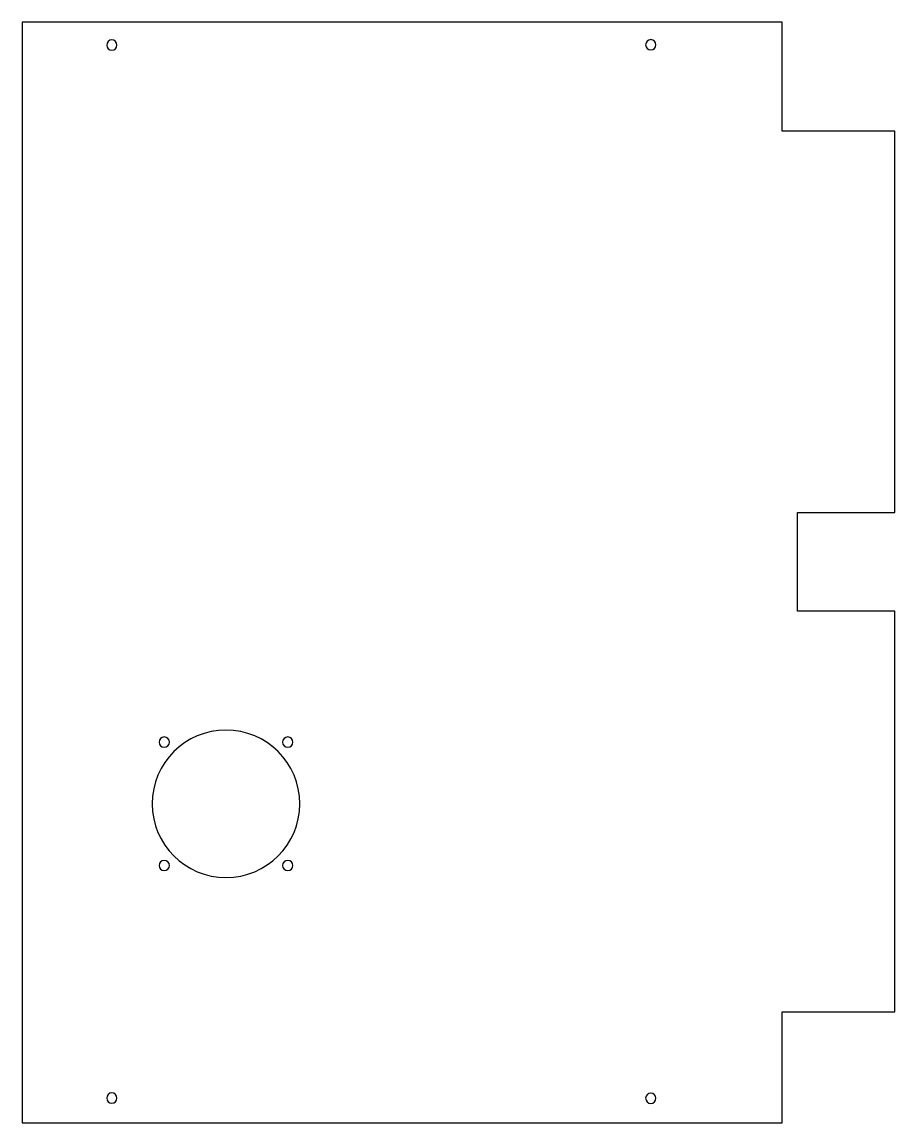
# Model space of a CAD drawing. Header units: millimetres. Extents: x 86 to 256, y -99 to 116.
import ezdxf

# ---------------------------------------------------------------- set-up
doc = ezdxf.new("R2010")
doc.units = ezdxf.units.MM
doc.layers.get('0').update_dxf_attribs({"linetype": 'CONTINUOUS'})

msp = doc.modelspace()

# ---------------------------------------------------------------- linework, layer by layer
msp.add_lwpolyline([(237, 20.05), (255.96, 20.05), (255.96, 94.27), (234, 94.27), (234, 115.5), (86.25, 115.5), (86.25, -98.7), (234, -98.7), (234, -77.1), (255.96, -77.1), (255.96, 0.85), (237, 0.85)], close=True)
at = {"extrusion": (-2.01948e-28, 2.01948e-28, -1)}
for centre in [(-103.71, 111.02), (-113.9, -24.6), (-137.9, -24.6), (-113.9, -48.6), (-137.9, -48.6), (-103.71, -93.85)]:
    msp.add_circle(centre, 1, dxfattribs=at)
at = {"extrusion": (-2.01948e-28, -2.01948e-28, -1)}
for centre in [(-208.48, 111.07), (-208.48, -93.9)]:
    msp.add_circle(centre, 1, dxfattribs=at)
at = {"extrusion": (-2.01948e-28, 4.03897e-28, -1)}
msp.add_circle((-125.9, -36.6), 14.35, dxfattribs=at)

doc.saveas('drawing.dxf')
